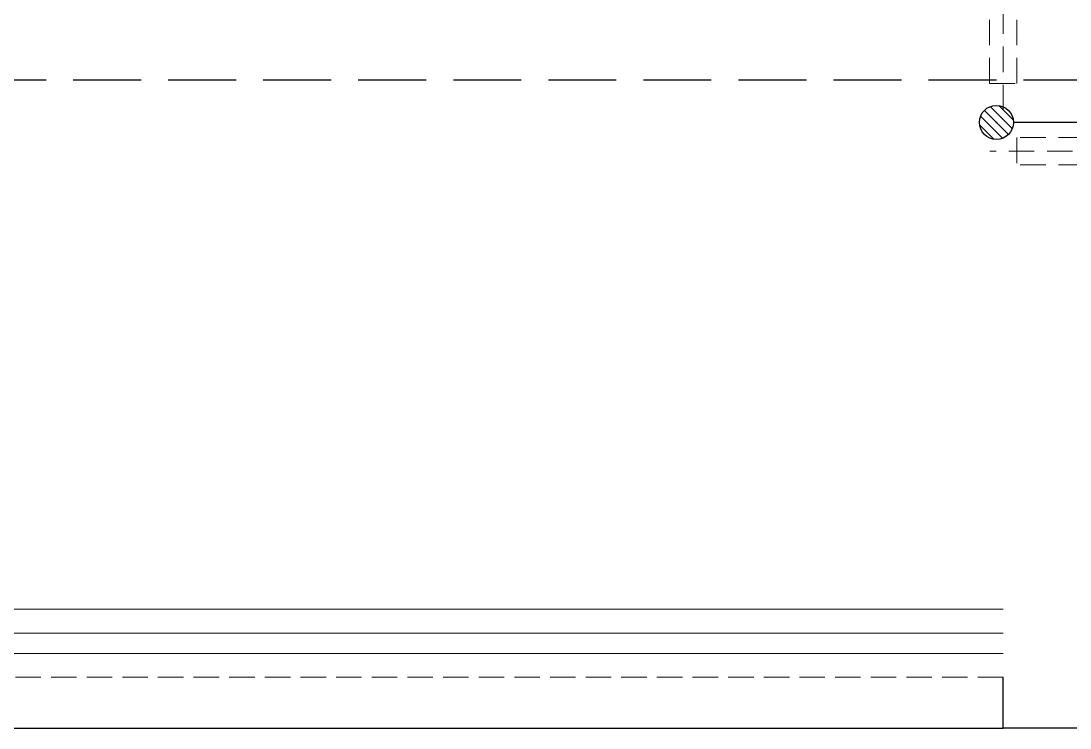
# Model space of a CAD drawing. Extents: x 3443499 to 7125205, y -1700016 to -264854.
# Drawn here: x 3540515 to 3543606, y -1076897 to -1074813 of the extents above; entities that cross this region are included whole.
import ezdxf

# ---------------------------------------------------------------- set-up
doc = ezdxf.new("R2010")
doc.units = 0
doc.header["$LTSCALE"] = 1000
doc.header["$MEASUREMENT"] = 0
doc.linetypes.add('DASH', pattern=[0.35, 0.25, -0.1])
doc.linetypes.add('HIDDEN', pattern=[0.375, 0.25, -0.125])
doc.layers.get('0').update_dxf_attribs({"linetype": 'CONTINUOUS'})
for name, color, linetype in [('!校对', 2, 'CONTINUOUS'), ('LVTRY', 252, 'CONTINUOUS'), ('VPIPE-凝结', 150, 'CONTINUOUS'), ('看线', 185, 'CONTINUOUS')]:
    doc.layers.add(name, color=color, linetype=linetype)
for name, color, linetype, lineweight in [('平面-栏杆', 56, 'CONTINUOUS', 15), ('平面-看线', 252, 'CONTINUOUS', 15), ('平面-空调室内机', 176, 'CONTINUOUS', 9), ('平面-空调预留孔', 252, 'CONTINUOUS', 15)]:
    doc.layers.add(name, color=color, linetype=linetype, lineweight=lineweight)
doc.styles.add('DIM_FONT', font='SIMPLEX', dxfattribs={"width": 0.7, "bigfont": 'GBCBIG'})

# ---------------------------------------------------------------- blocks, each defined once
blk = doc.blocks.new('dongkong')
at = {"layer": '平面-空调预留孔', "color": 8, "linetype": 'HIDDEN', "ltscale": 0.3}
for p, q in [((-603796, 210899.9), (-603796, 210431.5)), ((-603836, 210821), (-603836, 210510.8)), ((-603836, 210821), (-603756, 210821)), ((-603756, 210821), (-603756, 210510.8))]:
    blk.add_line(p, q, dxfattribs=at)
blk.add_lwpolyline([(-603756, 210510.8), (-603836, 210510.8)], dxfattribs=at)
blk = doc.blocks.new('A$C25274923')
at = {"color": 252, "linetype": 'DASH', "ltscale": 0.8}
blk.add_line((17040.1, 3660), (24560, 3660), dxfattribs=at)
at = {"color": 252}
for p, q in [((23644.6, 3570.4), (23715.4, 3499.6)), ((23661.7, 3581.5), (23726.5, 3516.7)), ((23687.1, 3584.5), (23729.5, 3542.1)), ((23630.5, 3527.9), (23672.9, 3485.5)), ((23633.5, 3553.3), (23698.3, 3488.5)), ((23700, 1750), (23700, 1900)), ((24850, 1750), (23700, 1750))]:
    blk.add_line(p, q, dxfattribs=at)
blk.add_ellipse((23680, 3535), major_axis=(35.4, 35.4), ratio=1, start_param=3.926991, end_param=10.210176, dxfattribs=at)
blk.add_point((23680, 3535), dxfattribs=at)
at = {"layer": 'VPIPE-凝结', "color": 252, "ltscale": 0.1}
blk.add_line((24070, 3535), (23730, 3535), dxfattribs=at)
at = {"layer": '平面-栏杆', "color": 252}
for p, q in [((23700, 2030), (17800, 2030)), ((23700, 1970), (17800, 1970))]:
    blk.add_line(p, q, dxfattribs=at)
at = {"layer": '平面-看线', "color": 252}
blk.add_line((23700, 2100), (17800, 2100), dxfattribs=at)
at = {"layer": '平面-看线', "color": 252, "linetype": 'DASH', "ltscale": 0.3}
blk.add_line((23700, 1900), (17800, 1900), dxfattribs=at)
at = {"layer": '看线', "color": 252, "ltscale": 0.5}
blk.add_lwpolyline([(17800, 1750), (23700, 1750)], dxfattribs=at)
at = {"layer": '平面-空调室内机', "color": 252, "ltscale": 0.3, "xscale": -1}
for p, rotation in [((627496, 214470.8), 180), ((627496, 214470.8), 180), ((-186770.7, 607246), 270)]:
    blk.add_blockref('dongkong', p, dxfattribs=dict(at, rotation=rotation))
at = {"layer": 'LVTRY', "color": 252, "style": 'DIM_FONT', "text_generation_flag": 4, "width": 0.8, "flags": 9}
for tag, p in [('XSIZE', (10837.5, 12299)), ('YSIZE', (10837.5, 12299)), ('XSIZE', (38237.5, 12299)), ('YSIZE', (38237.5, 12299)), ('XSIZE', (38237.7, 12299)), ('YSIZE', (38237.7, 12299))]:
    blk.add_attdef(tag, p, '', height=0.5, rotation=90, dxfattribs=at)
at = {"layer": 'LVTRY', "color": 252, "style": 'DIM_FONT', "width": 0.8, "flags": 9}
for tag, p in [('XSIZE', (16562.5, 12299)), ('YSIZE', (16562.5, 12299)), ('XSIZE', (43962.5, 12299)), ('YSIZE', (43962.5, 12299)), ('XSIZE', (43962.7, 12299)), ('YSIZE', (43962.7, 12299))]:
    blk.add_attdef(tag, p, '', height=0.5, rotation=90, dxfattribs=at)

msp = doc.modelspace()

# ---------------------------------------------------------------- block references
at = {"layer": '!校对'}
msp.add_blockref('A$C25274923', (3519709.1, -1078646.6), dxfattribs=at)

doc.saveas('drawing.dxf')
